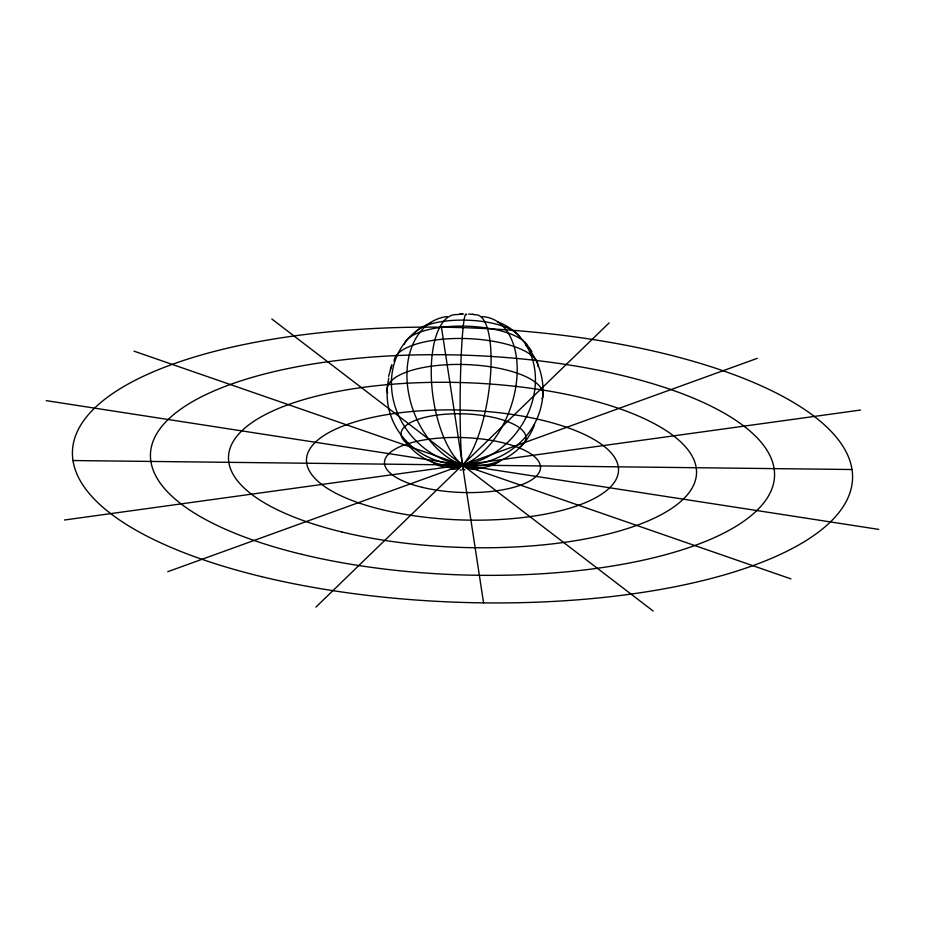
<?xml version="1.0" encoding="UTF-8"?>
<svg xmlns="http://www.w3.org/2000/svg" width="925" height="925" viewBox="0 0 925 925"><rect width="100%" height="100%" fill="white"/><g stroke="black" fill="none" stroke-linecap="round" stroke-linejoin="round"><path stroke-width="1.39" d="M388.592 376.406L391.888 364.82L390.327 369.48M315.887 607.147L609.112 322.906M167.749 571.696L757.251 358.357M64.496 520L860.504 410.053M458.603 314.222L463.471 313.98M460.014 314.13L460.939 314.084M461.436 314.061L462.199 314.026M72.994 460.534L852.006 469.518M468.605 314.038L474.513 314.546M460.199 469.9L461.494 469.969M472.455 314.315L473.08 314.396M46.25 400.652L878.75 529.401M134.044 351.165L790.956 578.888M271.846 319.009L653.154 611.043M529.308 347.696L531.921 351.754M441.433 327.196L483.567 602.857M530.499 351.095A78.058 72.902 -8.7 0 1 479.115 463.552A78.058 72.902 -8.7 0 1 388.835 378.152M525.597 344.863A78.058 72.902 -8.7 0 1 527.308 346.887M387.644 393.079A78.058 27.461 2 0 1 466.408 364.577A78.058 27.461 2 0 1 542.062 398.744M534.511 424.691A78.058 69.213 45.9 0 1 416.897 441.722A78.058 69.213 45.9 0 1 430.853 322.917M497.719 321.946A78.058 65.502 -52.6 0 1 516.555 432.484A78.058 65.502 -52.6 0 1 405.127 440.658M474.803 314.87A78.058 23.426 -81.2 0 1 488.018 396.733A78.058 23.426 -81.2 0 1 450.394 468.131M481.127 467.391A78.058 32.375 82.1 0 1 433.328 398.86A78.058 32.375 82.1 0 1 458.002 314.673M500.055 461.124A78.058 54.98 70.1 0 1 413.487 411.082A78.058 54.98 70.1 0 1 447.145 316.558M464.836 469.31A78.058 4.845 -89.3 0 1 460.211 391.691A78.058 4.845 -89.3 0 1 466.651 314.789M482.179 316.627A78.058 48.123 -70.9 0 1 510.507 407.833A78.058 48.123 -70.9 0 1 431.778 461.76M414.527 333.173A53.835 18.939 2 0 1 469.75 320.293A53.835 18.939 2 0 1 520.278 338.388M404.41 344.343A62.449 21.969 2 0 1 467.668 326.248A62.449 21.969 2 0 1 528.903 348.91M394.027 361.282A72.058 25.357 2 0 1 467.275 338.596A72.058 25.357 2 0 1 538.038 366.566M406.306 442.855A62.449 21.969 2 0 1 464.604 413.868A62.449 21.969 2 0 1 519.838 447.018M261.625 576.657A390.281 137.316 2 0 0 852.515 479.347A390.281 137.316 2 0 0 273.361 339.082A390.281 137.316 2 0 0 261.625 576.657M301.804 554.329A312.222 109.855 2 0 0 774.514 476.479A312.222 109.855 2 0 0 311.182 364.265A312.222 109.855 2 0 0 301.804 554.329M341.972 532.002A234.164 82.394 2 0 0 696.513 473.612A234.164 82.394 2 0 0 349.014 389.46A234.164 82.394 2 0 0 341.972 532.002M422.32 487.348A78.058 27.461 2 0 0 540.501 467.888A78.058 27.461 2 0 0 424.667 439.837A78.058 27.461 2 0 0 422.32 487.348M382.152 509.675A156.117 54.922 2 0 0 618.501 470.756A156.117 54.922 2 0 0 386.847 414.654A156.117 54.922 2 0 0 382.152 509.675"/></g></svg>
